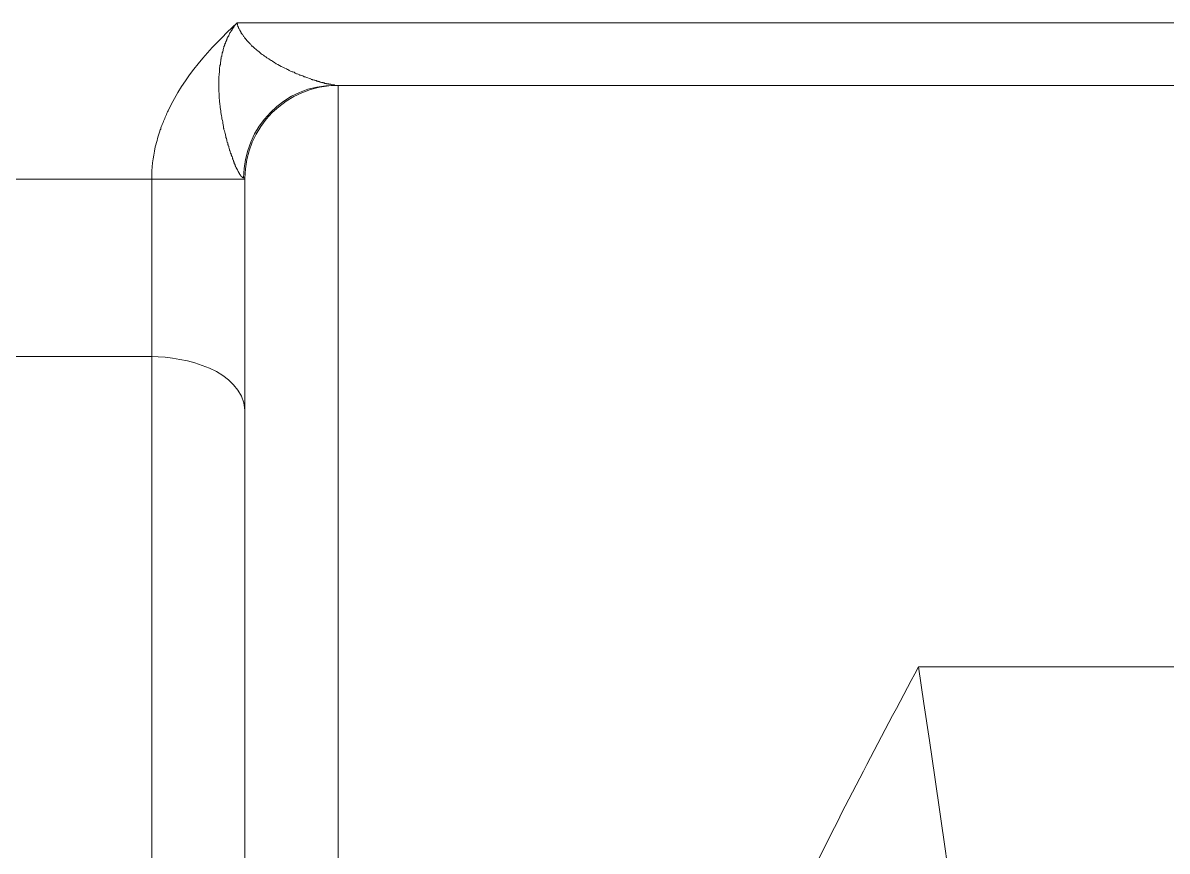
# Model space of a CAD drawing. Header units: millimetres. Extents: x -1838618 to -1600818, y -1770412 to -1553248.
# Drawn here: x -1791882.84 to -1791845.98, y -1686104.63 to -1686077.94 of the extents above; entities that cross this region are included whole.
import ezdxf

# ---------------------------------------------------------------- set-up
doc = ezdxf.new("R2010")
doc.units = ezdxf.units.MM
doc.header["$LTSCALE"] = 100
doc.layers.add('412equipment', color=6, linetype='Continuous')
doc.layers.add('_____1', color=160, linetype='Continuous')

# ---------------------------------------------------------------- blocks, each defined once
blk = doc.blocks.new('A$C2A4D0462')
at = {"layer": '_____1', "color": 7, "lineweight": 0}
for p, q in [((39.9002, -35.48), (34.8502, -35.48)), ((35.0673, -35.6144), (39.9002, -35.6144)), ((35.0673, -37.3503), (35.0673, -35.6144)), ((33.2674, -35.8159), (34.6671, -35.8159)), ((34.6671, -35.8159), (34.6671, -36.1969)), ((34.6671, -36.1969), (33.2674, -36.1969)), ((34.6671, -38.109), (34.6671, -36.1969)), ((39.9002, -36.8632), (36.3132, -36.8632))]:
    blk.add_line(p, q, dxfattribs=at)
for points in [[(34.864, -35.8131), (34.8661, -35.8131), (34.8661, -35.8138), (34.8671, -35.8138)], [(34.8671, -35.8138), (34.8671, -37.308), (34.8671, -37.832)]]:
    blk.add_lwpolyline(points, dxfattribs=at)
for points, knots in [([(34.6671, -35.8159), (34.6661, -35.7901), (34.6704, -35.7708), (34.6742, -35.7463), (34.6782, -35.7343), (34.6806, -35.7222), (34.6852, -35.7101), (34.6852, -35.7101), (34.6863, -35.7081), (34.6863, -35.7081), (34.6863, -35.7081), (34.6863, -35.7053), (34.6863, -35.7053), (34.6863, -35.7053), (34.6873, -35.7032), (34.6873, -35.7032), (34.6873, -35.7032), (34.6883, -35.7008), (34.6883, -35.7008), (34.6883, -35.7008), (34.689, -35.6981), (34.689, -35.6981), (34.689, -35.6981), (34.6913, -35.6939), (34.6913, -35.6939), (34.6913, -35.6939), (34.6923, -35.6912), (34.6923, -35.6912), (34.6954, -35.6846), (34.6987, -35.6743), (34.7021, -35.6688), (34.7353, -35.5975), (34.792, -35.5334), (34.8502, -35.48)], [0, 0, 0, 0, 1, 1, 1, 2, 2, 2, 3, 3, 3, 4, 4, 4, 5, 5, 5, 6, 6, 6, 7, 7, 7, 8, 8, 8, 9, 9, 9, 10, 10, 10, 11, 11, 11, 11]), ([(34.8502, -35.48), (34.8502, -35.48), (34.8492, -35.4814), (34.8492, -35.4814), (34.8492, -35.4814), (34.8482, -35.4821), (34.8482, -35.4821), (34.8482, -35.4821), (34.8482, -35.4831), (34.8482, -35.4831), (34.8482, -35.4831), (34.8471, -35.4831), (34.8471, -35.4831), (34.8471, -35.4831), (34.8461, -35.4841), (34.8461, -35.4841), (34.8461, -35.4841), (34.8461, -35.4852), (34.8461, -35.4852), (34.8461, -35.4852), (34.8454, -35.4862), (34.8454, -35.4862), (34.8454, -35.4862), (34.8442, -35.4872), (34.8442, -35.4872), (34.8442, -35.4872), (34.8442, -35.4879), (34.8442, -35.4879), (34.8442, -35.4879), (34.8432, -35.4879), (34.8432, -35.4879), (34.8432, -35.4879), (34.8432, -35.489), (34.8432, -35.489), (34.8432, -35.489), (34.8411, -35.491), (34.8411, -35.491), (34.8411, -35.491), (34.8411, -35.4921), (34.8411, -35.4921), (34.8411, -35.4921), (34.8401, -35.4931), (34.8401, -35.4931), (34.8401, -35.4931), (34.8394, -35.4938), (34.8394, -35.4938), (34.8394, -35.4938), (34.8394, -35.4948), (34.8394, -35.4948), (34.8394, -35.4948), (34.8384, -35.4962), (34.8384, -35.4962), (34.8384, -35.4962), (34.8372, -35.4972), (34.8372, -35.4972), (34.8372, -35.4972), (34.8372, -35.4983), (34.8372, -35.4983), (34.8372, -35.4983), (34.8361, -35.4993), (34.8361, -35.4993), (34.8361, -35.4993), (34.8361, -35.5), (34.8361, -35.5), (34.8337, -35.5021), (34.8337, -35.5045), (34.8323, -35.5069), (34.8323, -35.5069), (34.8323, -35.5079), (34.8323, -35.5079), (34.8323, -35.5079), (34.8313, -35.5089), (34.8313, -35.5089), (34.8313, -35.5089), (34.8301, -35.5103), (34.8301, -35.5103), (34.8301, -35.5103), (34.8301, -35.5114), (34.8301, -35.5114), (34.8301, -35.5114), (34.8291, -35.512), (34.8291, -35.512), (34.8291, -35.512), (34.8291, -35.5141), (34.8291, -35.5141), (34.8291, -35.5141), (34.828, -35.5151), (34.828, -35.5151), (34.828, -35.5151), (34.828, -35.5162), (34.828, -35.5162), (34.828, -35.5162), (34.8273, -35.5172), (34.8273, -35.5172), (34.8273, -35.5172), (34.8273, -35.5189), (34.8273, -35.5189), (34.8273, -35.5189), (34.8263, -35.52), (34.8263, -35.52), (34.8263, -35.52), (34.8263, -35.521), (34.8263, -35.521), (34.8263, -35.521), (34.8253, -35.5231), (34.8253, -35.5231), (34.8253, -35.5231), (34.8253, -35.5238), (34.8253, -35.5238), (34.8253, -35.5238), (34.8242, -35.5251), (34.8242, -35.5251), (34.8242, -35.5251), (34.8242, -35.5272), (34.8242, -35.5272), (34.8242, -35.5272), (34.823, -35.5282), (34.823, -35.5282), (34.823, -35.5282), (34.823, -35.5293), (34.823, -35.5293), (34.823, -35.5293), (34.822, -35.531), (34.822, -35.531), (34.822, -35.531), (34.822, -35.532), (34.822, -35.532), (34.8196, -35.5368), (34.821, -35.5379), (34.8192, -35.5413), (34.8192, -35.5413), (34.8192, -35.542), (34.8192, -35.542), (34.8192, -35.542), (34.8182, -35.5441), (34.8182, -35.5441), (34.8182, -35.5441), (34.8182, -35.5472), (34.8182, -35.5472), (34.8182, -35.5472), (34.8172, -35.5489), (34.8172, -35.5489), (34.8172, -35.5489), (34.8172, -35.552), (34.8172, -35.552), (34.8172, -35.552), (34.8161, -35.553), (34.8161, -35.553), (34.8161, -35.553), (34.8161, -35.5572), (34.8161, -35.5572), (34.8161, -35.5572), (34.8153, -35.5582), (34.8153, -35.5582), (34.8153, -35.5582), (34.8153, -35.562), (34.8153, -35.562), (34.8153, -35.562), (34.8142, -35.5641), (34.8142, -35.5641), (34.8142, -35.5641), (34.8142, -35.5692), (34.8142, -35.5692), (34.8142, -35.5692), (34.8132, -35.5713), (34.8132, -35.5713), (34.8132, -35.5713), (34.8132, -35.5723), (34.8132, -35.5723), (34.8129, -35.5792), (34.8111, -35.5899), (34.8111, -35.5968), (34.8111, -35.6178), (34.8108, -35.6347), (34.8132, -35.655), (34.8142, -35.6643), (34.8158, -35.674), (34.8172, -35.6829), (34.8175, -35.6877), (34.8199, -35.6915), (34.8192, -35.696), (34.8192, -35.696), (34.8203, -35.6981), (34.8203, -35.6981), (34.8203, -35.6981), (34.8203, -35.6998), (34.8203, -35.6998), (34.8203, -35.6998), (34.8213, -35.7022), (34.8213, -35.7022), (34.8213, -35.7022), (34.8213, -35.706), (34.8213, -35.706), (34.8213, -35.706), (34.822, -35.707), (34.822, -35.707), (34.822, -35.707), (34.822, -35.7091), (34.822, -35.7091), (34.8242, -35.7125), (34.8235, -35.7167), (34.8253, -35.7201), (34.8253, -35.7201), (34.8253, -35.7212), (34.8253, -35.7212), (34.8253, -35.7212), (34.8263, -35.7232), (34.8263, -35.7232), (34.8263, -35.7232), (34.8263, -35.726), (34.8263, -35.726), (34.8263, -35.726), (34.8273, -35.7281), (34.8273, -35.7281), (34.8273, -35.7281), (34.8273, -35.7291), (34.8273, -35.7291), (34.8273, -35.7291), (34.828, -35.7312), (34.828, -35.7312), (34.828, -35.7312), (34.828, -35.7343), (34.828, -35.7343), (34.828, -35.7343), (34.8291, -35.7353), (34.8291, -35.7353), (34.8291, -35.7353), (34.8291, -35.737), (34.8291, -35.737), (34.8291, -35.737), (34.8301, -35.738), (34.8301, -35.738), (34.8301, -35.738), (34.8301, -35.7411), (34.8301, -35.7411), (34.8301, -35.7411), (34.8313, -35.7418), (34.8313, -35.7418), (34.8313, -35.7418), (34.8313, -35.7439), (34.8313, -35.7439), (34.8313, -35.7439), (34.8323, -35.7449), (34.8323, -35.7449), (34.8323, -35.7449), (34.8323, -35.748), (34.8323, -35.748), (34.8323, -35.748), (34.8334, -35.7491), (34.8334, -35.7491), (34.8334, -35.7491), (34.8334, -35.7501), (34.8334, -35.7501), (34.8334, -35.7501), (34.834, -35.7522), (34.834, -35.7522), (34.834, -35.7522), (34.834, -35.7539), (34.834, -35.7539), (34.834, -35.7539), (34.8351, -35.7549), (34.8351, -35.7549), (34.8351, -35.7549), (34.8351, -35.758), (34.8351, -35.758), (34.8351, -35.758), (34.8361, -35.7591), (34.8361, -35.7591), (34.8361, -35.7591), (34.8361, -35.7601), (34.8361, -35.7601), (34.8361, -35.7601), (34.8372, -35.7611), (34.8372, -35.7611), (34.8372, -35.7611), (34.8372, -35.7632), (34.8372, -35.7632), (34.8372, -35.7632), (34.8384, -35.7642), (34.8384, -35.7642), (34.8384, -35.7642), (34.8384, -35.7659), (34.8384, -35.7659), (34.8384, -35.7659), (34.8394, -35.767), (34.8394, -35.767), (34.8394, -35.767), (34.8394, -35.768), (34.8394, -35.768), (34.8394, -35.768), (34.8401, -35.769), (34.8401, -35.769), (34.8401, -35.769), (34.8401, -35.7711), (34.8401, -35.7711), (34.8401, -35.7711), (34.8411, -35.7718), (34.8411, -35.7718), (34.8411, -35.7718), (34.8411, -35.7739), (34.8411, -35.7739), (34.8411, -35.7739), (34.8421, -35.7752), (34.8421, -35.7752), (34.8421, -35.7752), (34.8421, -35.7773), (34.8421, -35.7773), (34.8421, -35.7773), (34.8432, -35.778), (34.8432, -35.778), (34.8432, -35.778), (34.8432, -35.779), (34.8432, -35.779), (34.8432, -35.779), (34.8442, -35.7801), (34.8442, -35.7801), (34.8442, -35.7801), (34.8442, -35.7821), (34.8442, -35.7821), (34.8442, -35.7821), (34.8454, -35.7832), (34.8454, -35.7832), (34.8454, -35.7832), (34.8454, -35.7839), (34.8454, -35.7839), (34.8454, -35.7839), (34.8461, -35.7849), (34.8461, -35.7849), (34.8461, -35.7849), (34.8461, -35.787), (34.8461, -35.787), (34.8461, -35.787), (34.8471, -35.788), (34.8471, -35.788), (34.8471, -35.788), (34.8471, -35.789), (34.8471, -35.789), (34.8471, -35.789), (34.8482, -35.7901), (34.8482, -35.7901), (34.8482, -35.7901), (34.8482, -35.7911), (34.8482, -35.7911), (34.8482, -35.7911), (34.8492, -35.7921), (34.8492, -35.7921), (34.8492, -35.7921), (34.8492, -35.7932), (34.8492, -35.7932), (34.8492, -35.7932), (34.8502, -35.7942), (34.8502, -35.7942), (34.8502, -35.7942), (34.8502, -35.7952), (34.8502, -35.7952), (34.8502, -35.7952), (34.8513, -35.7959), (34.8513, -35.7959), (34.8516, -35.7987), (34.8539, -35.8004), (34.8542, -35.8028), (34.8542, -35.8028), (34.8552, -35.8028), (34.8552, -35.8028), (34.8552, -35.8028), (34.8552, -35.8052), (34.8552, -35.8052), (34.8552, -35.8052), (34.8563, -35.8052), (34.8563, -35.8052), (34.8563, -35.8052), (34.8563, -35.8063), (34.8563, -35.8063), (34.8563, -35.8063), (34.8573, -35.8063), (34.8573, -35.8063), (34.8573, -35.8063), (34.8573, -35.808), (34.8573, -35.808), (34.8573, -35.808), (34.858, -35.808), (34.858, -35.808), (34.858, -35.808), (34.858, -35.809), (34.858, -35.809), (34.858, -35.809), (34.859, -35.809), (34.859, -35.809), (34.859, -35.809), (34.859, -35.81), (34.859, -35.81), (34.859, -35.81), (34.8602, -35.8111), (34.8602, -35.8111), (34.8602, -35.8111), (34.8613, -35.8111), (34.8613, -35.8111), (34.8613, -35.8111), (34.8613, -35.8121), (34.8613, -35.8121), (34.8613, -35.8121), (34.8623, -35.8121), (34.8623, -35.8121), (34.8623, -35.8121), (34.8623, -35.8131), (34.8623, -35.8131), (34.8623, -35.8131), (34.864, -35.8131), (34.864, -35.8131)], [0, 0, 0, 0, 1, 1, 1, 2, 2, 2, 3, 3, 3, 4, 4, 4, 5, 5, 5, 6, 6, 6, 7, 7, 7, 8, 8, 8, 9, 9, 9, 10, 10, 10, 11, 11, 11, 12, 12, 12, 13, 13, 13, 14, 14, 14, 15, 15, 15, 16, 16, 16, 17, 17, 17, 18, 18, 18, 19, 19, 19, 20, 20, 20, 21, 21, 21, 22, 22, 22, 23, 23, 23, 24, 24, 24, 25, 25, 25, 26, 26, 26, 27, 27, 27, 28, 28, 28, 29, 29, 29, 30, 30, 30, 31, 31, 31, 32, 32, 32, 33, 33, 33, 34, 34, 34, 35, 35, 35, 36, 36, 36, 37, 37, 37, 38, 38, 38, 39, 39, 39, 40, 40, 40, 41, 41, 41, 42, 42, 42, 43, 43, 43, 44, 44, 44, 45, 45, 45, 46, 46, 46, 47, 47, 47, 48, 48, 48, 49, 49, 49, 50, 50, 50, 51, 51, 51, 52, 52, 52, 53, 53, 53, 54, 54, 54, 55, 55, 55, 56, 56, 56, 57, 57, 57, 58, 58, 58, 59, 59, 59, 60, 60, 60, 61, 61, 61, 62, 62, 62, 63, 63, 63, 64, 64, 64, 65, 65, 65, 66, 66, 66, 67, 67, 67, 68, 68, 68, 69, 69, 69, 70, 70, 70, 71, 71, 71, 72, 72, 72, 73, 73, 73, 74, 74, 74, 75, 75, 75, 76, 76, 76, 77, 77, 77, 78, 78, 78, 79, 79, 79, 80, 80, 80, 81, 81, 81, 82, 82, 82, 83, 83, 83, 84, 84, 84, 85, 85, 85, 86, 86, 86, 87, 87, 87, 88, 88, 88, 89, 89, 89, 90, 90, 90, 91, 91, 91, 92, 92, 92, 93, 93, 93, 94, 94, 94, 95, 95, 95, 96, 96, 96, 97, 97, 97, 98, 98, 98, 99, 99, 99, 100, 100, 100, 101, 101, 101, 102, 102, 102, 103, 103, 103, 104, 104, 104, 105, 105, 105, 106, 106, 106, 107, 107, 107, 108, 108, 108, 109, 109, 109, 110, 110, 110, 111, 111, 111, 112, 112, 112, 113, 113, 113, 114, 114, 114, 115, 115, 115, 116, 116, 116, 117, 117, 117, 118, 118, 118, 119, 119, 119, 120, 120, 120, 121, 121, 121, 122, 122, 122, 123, 123, 123, 124, 124, 124, 125, 125, 125, 126, 126, 126, 127, 127, 127, 128, 128, 128, 129, 129, 129, 130, 130, 130, 131, 131, 131, 132, 132, 132, 133, 133, 133, 134, 134, 134, 135, 135, 135, 136, 136, 136, 136]), ([(34.8502, -35.48), (34.8502, -35.48), (34.8502, -35.4821), (34.8502, -35.4821), (34.8502, -35.4821), (34.8513, -35.4831), (34.8513, -35.4831), (34.8513, -35.4831), (34.8513, -35.4852), (34.8513, -35.4852), (34.8513, -35.4852), (34.852, -35.4862), (34.852, -35.4862), (34.852, -35.4862), (34.852, -35.4879), (34.852, -35.4879), (34.852, -35.4879), (34.8532, -35.489), (34.8532, -35.489), (34.8532, -35.489), (34.8532, -35.491), (34.8532, -35.491), (34.8532, -35.491), (34.8542, -35.491), (34.8542, -35.491), (34.8542, -35.491), (34.8542, -35.4931), (34.8542, -35.4931), (34.8542, -35.4931), (34.8552, -35.4938), (34.8552, -35.4938), (34.8552, -35.4938), (34.8563, -35.4948), (34.8563, -35.4948), (34.8563, -35.4948), (34.8563, -35.4972), (34.8563, -35.4972), (34.8563, -35.4972), (34.8573, -35.4972), (34.8573, -35.4972), (34.8573, -35.4972), (34.8573, -35.4983), (34.8573, -35.4983), (34.8573, -35.4983), (34.858, -35.4993), (34.858, -35.4993), (34.858, -35.4993), (34.858, -35.5), (34.858, -35.5), (34.858, -35.5), (34.859, -35.501), (34.859, -35.501), (34.859, -35.501), (34.859, -35.5021), (34.859, -35.5021), (34.859, -35.5021), (34.8613, -35.5041), (34.8613, -35.5041), (34.8613, -35.5041), (34.8613, -35.5052), (34.8613, -35.5052), (34.8613, -35.5052), (34.8623, -35.5058), (34.8623, -35.5058), (34.8623, -35.5058), (34.8633, -35.5069), (34.8633, -35.5069), (34.8633, -35.5069), (34.8633, -35.5079), (34.8633, -35.5079), (34.8633, -35.5079), (34.864, -35.5079), (34.864, -35.5079), (34.864, -35.5079), (34.864, -35.5089), (34.864, -35.5089), (34.864, -35.5089), (34.8651, -35.5103), (34.8651, -35.5103), (34.8651, -35.5103), (34.8661, -35.5114), (34.8661, -35.5114), (34.8661, -35.5114), (34.8661, -35.512), (34.8661, -35.512), (34.8661, -35.512), (34.8671, -35.5131), (34.8671, -35.5131), (34.8671, -35.5131), (34.8683, -35.5131), (34.8683, -35.5131), (34.8683, -35.5131), (34.8683, -35.5141), (34.8683, -35.5141), (34.8683, -35.5141), (34.8704, -35.5162), (34.8704, -35.5162), (34.8704, -35.5162), (34.8704, -35.5172), (34.8704, -35.5172), (34.8704, -35.5172), (34.8711, -35.5179), (34.8711, -35.5179), (34.8711, -35.5179), (34.8721, -35.5189), (34.8721, -35.5189), (34.8721, -35.5189), (34.8732, -35.52), (34.8732, -35.52), (34.8732, -35.52), (34.8742, -35.52), (34.8742, -35.52), (34.8742, -35.52), (34.8742, -35.521), (34.8742, -35.521), (34.8742, -35.521), (34.8754, -35.522), (34.8754, -35.522), (34.8754, -35.522), (34.8764, -35.5231), (34.8764, -35.5231), (34.8764, -35.5231), (34.8771, -35.5238), (34.8771, -35.5238), (34.8771, -35.5238), (34.8781, -35.5251), (34.8781, -35.5251), (34.8781, -35.5251), (34.8792, -35.5262), (34.8792, -35.5262), (34.8792, -35.5262), (34.8802, -35.5272), (34.8802, -35.5272), (34.8802, -35.5272), (34.8802, -35.5282), (34.8802, -35.5282), (34.8802, -35.5282), (34.8812, -35.5293), (34.8812, -35.5293), (34.8812, -35.5293), (34.8819, -35.53), (34.8819, -35.53), (34.8819, -35.53), (34.8831, -35.53), (34.8831, -35.53), (34.8831, -35.53), (34.8842, -35.531), (34.8842, -35.531), (34.8842, -35.531), (34.8852, -35.532), (34.8852, -35.532), (34.8852, -35.532), (34.8862, -35.5331), (34.8862, -35.5331), (34.8919, -35.5372), (34.898, -35.5434), (34.9043, -35.5479), (34.9078, -35.5499), (34.9109, -35.5527), (34.9141, -35.5551), (34.9141, -35.5551), (34.9183, -35.5572), (34.9183, -35.5572), (34.9183, -35.5572), (34.9191, -35.5582), (34.9191, -35.5582), (34.9191, -35.5582), (34.9212, -35.5592), (34.9212, -35.5592), (34.9212, -35.5592), (34.9222, -35.5599), (34.9222, -35.5599), (34.9222, -35.5599), (34.9243, -35.561), (34.9243, -35.561), (34.9243, -35.561), (34.926, -35.562), (34.926, -35.562), (34.926, -35.562), (34.9272, -35.563), (34.9272, -35.563), (34.9364, -35.5699), (34.9458, -35.5737), (34.9562, -35.5789), (34.9562, -35.5789), (34.9582, -35.5799), (34.9582, -35.5799), (34.9582, -35.5799), (34.9603, -35.5809), (34.9603, -35.5809), (34.9603, -35.5809), (34.962, -35.582), (34.962, -35.582), (34.962, -35.582), (34.9663, -35.5844), (34.9663, -35.5844), (34.9663, -35.5844), (34.9681, -35.5851), (34.9681, -35.5851), (34.9681, -35.5851), (34.9701, -35.5851), (34.9701, -35.5851), (34.9701, -35.5851), (34.9724, -35.5861), (34.9724, -35.5861), (34.9724, -35.5861), (34.9741, -35.5871), (34.9741, -35.5871), (34.9741, -35.5871), (34.9751, -35.5882), (34.9751, -35.5882), (34.9751, -35.5882), (34.9774, -35.5892), (34.9774, -35.5892), (34.9774, -35.5892), (34.9791, -35.5892), (34.9791, -35.5892), (34.9791, -35.5892), (34.9812, -35.5902), (34.9812, -35.5902), (34.9812, -35.5902), (34.9832, -35.5909), (34.9832, -35.5909), (34.9832, -35.5909), (34.9843, -35.592), (34.9843, -35.592), (34.9843, -35.592), (34.9862, -35.592), (34.9862, -35.592), (34.9862, -35.592), (34.9882, -35.593), (34.9882, -35.593), (34.9882, -35.593), (34.9903, -35.594), (34.9903, -35.594), (34.9903, -35.594), (34.991, -35.594), (34.991, -35.594), (34.991, -35.594), (34.9932, -35.5951), (34.9932, -35.5951), (34.9932, -35.5951), (34.9942, -35.5961), (34.9942, -35.5961), (34.9942, -35.5961), (34.9963, -35.5961), (34.9963, -35.5961), (34.9987, -35.5968), (35.0061, -35.6002), (35.0084, -35.6002), (35.0084, -35.6002), (35.0094, -35.6013), (35.0094, -35.6013), (35.0094, -35.6013), (35.0111, -35.6013), (35.0111, -35.6013), (35.0111, -35.6013), (35.0122, -35.6023), (35.0122, -35.6023), (35.0122, -35.6023), (35.0132, -35.6023), (35.0132, -35.6023), (35.0132, -35.6023), (35.0154, -35.603), (35.0154, -35.603), (35.0154, -35.603), (35.0172, -35.603), (35.0172, -35.603), (35.0172, -35.603), (35.0182, -35.604), (35.0182, -35.604), (35.0182, -35.604), (35.0203, -35.604), (35.0203, -35.604), (35.0203, -35.604), (35.0213, -35.6051), (35.0213, -35.6051), (35.0213, -35.6051), (35.0232, -35.6051), (35.0232, -35.6051), (35.0232, -35.6051), (35.0242, -35.6061), (35.0242, -35.6061), (35.0242, -35.6061), (35.0273, -35.6061), (35.0273, -35.6061), (35.0273, -35.6061), (35.028, -35.6071), (35.028, -35.6071), (35.028, -35.6071), (35.0302, -35.6071), (35.0302, -35.6071), (35.0302, -35.6071), (35.0313, -35.6082), (35.0313, -35.6082), (35.0313, -35.6082), (35.034, -35.6082), (35.034, -35.6082), (35.034, -35.6082), (35.0351, -35.6089), (35.0351, -35.6089), (35.0351, -35.6089), (35.0373, -35.6089), (35.0373, -35.6089), (35.0373, -35.6089), (35.0383, -35.6099), (35.0383, -35.6099), (35.0383, -35.6099), (35.0421, -35.6099), (35.0421, -35.6099), (35.0421, -35.6099), (35.0421, -35.6109), (35.0421, -35.6109), (35.0421, -35.6109), (35.0461, -35.6109), (35.0461, -35.6109), (35.0461, -35.6109), (35.0471, -35.612), (35.0471, -35.612), (35.0471, -35.612), (35.0514, -35.612), (35.0514, -35.612), (35.0514, -35.612), (35.0521, -35.6133), (35.0521, -35.6133), (35.0521, -35.6133), (35.0542, -35.6133), (35.0542, -35.6133), (35.0559, -35.6133), (35.0576, -35.6133), (35.0592, -35.6133), (35.0592, -35.6133), (35.0592, -35.6144), (35.0592, -35.6144), (35.0592, -35.6144), (35.0613, -35.6144), (35.0613, -35.6144)], [0, 0, 0, 0, 1, 1, 1, 2, 2, 2, 3, 3, 3, 4, 4, 4, 5, 5, 5, 6, 6, 6, 7, 7, 7, 8, 8, 8, 9, 9, 9, 10, 10, 10, 11, 11, 11, 12, 12, 12, 13, 13, 13, 14, 14, 14, 15, 15, 15, 16, 16, 16, 17, 17, 17, 18, 18, 18, 19, 19, 19, 20, 20, 20, 21, 21, 21, 22, 22, 22, 23, 23, 23, 24, 24, 24, 25, 25, 25, 26, 26, 26, 27, 27, 27, 28, 28, 28, 29, 29, 29, 30, 30, 30, 31, 31, 31, 32, 32, 32, 33, 33, 33, 34, 34, 34, 35, 35, 35, 36, 36, 36, 37, 37, 37, 38, 38, 38, 39, 39, 39, 40, 40, 40, 41, 41, 41, 42, 42, 42, 43, 43, 43, 44, 44, 44, 45, 45, 45, 46, 46, 46, 47, 47, 47, 48, 48, 48, 49, 49, 49, 50, 50, 50, 51, 51, 51, 52, 52, 52, 53, 53, 53, 54, 54, 54, 55, 55, 55, 56, 56, 56, 57, 57, 57, 58, 58, 58, 59, 59, 59, 60, 60, 60, 61, 61, 61, 62, 62, 62, 63, 63, 63, 64, 64, 64, 65, 65, 65, 66, 66, 66, 67, 67, 67, 68, 68, 68, 69, 69, 69, 70, 70, 70, 71, 71, 71, 72, 72, 72, 73, 73, 73, 74, 74, 74, 75, 75, 75, 76, 76, 76, 77, 77, 77, 78, 78, 78, 79, 79, 79, 80, 80, 80, 81, 81, 81, 82, 82, 82, 83, 83, 83, 84, 84, 84, 85, 85, 85, 86, 86, 86, 87, 87, 87, 88, 88, 88, 89, 89, 89, 90, 90, 90, 91, 91, 91, 92, 92, 92, 93, 93, 93, 94, 94, 94, 95, 95, 95, 96, 96, 96, 97, 97, 97, 98, 98, 98, 99, 99, 99, 100, 100, 100, 101, 101, 101, 102, 102, 102, 103, 103, 103, 104, 104, 104, 105, 105, 105, 106, 106, 106, 107, 107, 107, 108, 108, 108, 109, 109, 109, 110, 110, 110, 111, 111, 111, 112, 112, 112, 112])]:
    blk.add_open_spline(points, degree=3, knots=knots, dxfattribs=at)
for points in [[(35.0613, -35.6144), (34.9515, -35.6123), (34.8644, -35.705), (34.864, -35.8131)], [(35.0673, -35.6144), (34.9569, -35.6144), (34.8671, -35.7039), (34.8671, -35.8138)], [(35.0613, -35.6144), (35.0633, -35.6144), (35.065, -35.6144), (35.0673, -35.6144)], [(34.8671, -35.8159), (34.8005, -35.8159), (34.7338, -35.8159), (34.6671, -35.8159)], [(34.6671, -36.1969), (34.7378, -36.1976), (34.8599, -36.2248), (34.8671, -36.312)], [(36.3132, -36.8632), (36.229, -37.0231), (36.1439, -37.1822), (36.0653, -37.3448)], [(36.3132, -47.0641), (36.8272, -43.6873), (36.8272, -40.2401), (36.3132, -36.8632)]]:
    blk.add_open_spline(points, degree=3, dxfattribs=at)
blk = doc.blocks.new('LOW PLATFOR')
at = {"layer": '412equipment', "linetype": 'Continuous', "lineweight": 0, "xscale": 15, "yscale": 15, "zscale": 15}
blk.add_blockref('A$C2A4D0462', (-26600.084, 0, 590), dxfattribs=at)

msp = doc.modelspace()

# ---------------------------------------------------------------- block references
at = {"layer": '412equipment', "color": 7}
msp.add_blockref('LOW PLATFOR', (-1765798.605, -1685545.743), dxfattribs=at)

doc.saveas('drawing.dxf')
